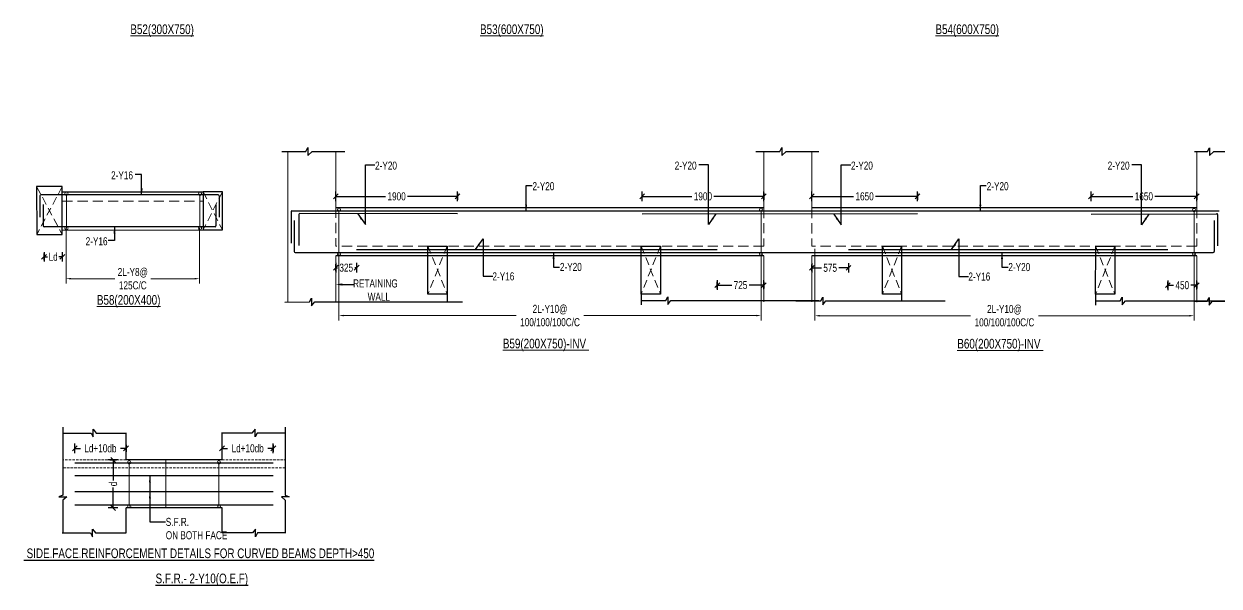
# Model space of a CAD drawing. Header units: millimetres. Extents: x 39642 to 123571, y 2620 to 56435.
# Drawn here: x 87158 to 105822, y 33098 to 41879 of the extents above; entities that cross this region are included whole.
import ezdxf

# ---------------------------------------------------------------- set-up
doc = ezdxf.new("R2010")
doc.units = ezdxf.units.MM
for name, pattern in [('CONTINOUS', [0]), ('CONTINU', [0]), ('HIDDEN', [9.525, 6.35, -3.175])]:
    doc.linetypes.add(name, pattern=pattern)
for name, color, linetype in [('-S-ARROW', 253, 'Continuous'), ('-S-BMNO', 1, 'Continuous'), ('-S-DIM', 251, 'Continuous'), ('-S-MISC', 8, 'Continuous'), ('-STR-BEAM', 7, 'CONTINU'), ('-STR-REINF', 3, 'Continuous'), ('-STR-TEXT', 6, 'Continuous'), ('COL', 5, 'Continuous'), ('cut lines', 8, 'Continuous'), ('rein', 3, 'Continuous'), ('S- Structural', 5, 'Continuous')]:
    doc.layers.add(name, color=color, linetype=linetype)
for name, color, linetype, lineweight in [('-S-STIRUP', 11, 'Continuous', 9), ('-STR-COLUMN', 5, 'HIDDEN', 13), ('-STR-RF-DIM', 252, 'CONTINOUS', 20), ('Elevation-1', 41, 'Continuous', 20), ('S-BEAM-IDEN', 2, 'Continuous', 9), ('SEC TEXT', 9, 'Continuous', 18), ('SLAB LINE', 254, 'HIDDEN', 20)]:
    doc.layers.add(name, color=color, linetype=linetype, lineweight=lineweight)
doc.styles.add('BEAM-LS', font='romans.shx', dxfattribs={"width": 0.8})
doc.styles.add('EL', font='swisscl.ttf')
doc.styles.add('SOBHA', font='swisscl.ttf')
doc.styles.add('sobha.sed', font='swisscl.ttf')
doc.dimstyles.new('S-50', dxfattribs={"dimscale": 50, "dimtxt": 2.5, "dimasz": 1.25, "dimexe": 1, "dimexo": 1, "dimgap": 0.5, "dimtad": 1, "dimdec": 0, "dimrnd": 0.0005, "dimzin": 0, "dimdsep": 46, "dimtxsty": 'EL', "dimblk": 'ARCHTICK', "dimcen": 0.09, "dimdle": 1.5, "dimclrd": 251, "dimclre": 251, "dimclrt": 6, "dimadec": 0, "dimazin": 0, "dimtfac": 1, "dimtdec": 0, "dimtofl": 0, "dimtmove": 0, "dimatfit": 3, "dimfxl": 2, "dimtolj": 1, "dimtzin": 0, "dimlwd": -1, "dimlwe": -1, "dimarcsym": 0})
doc.dimstyles.new('S-DIM50', dxfattribs={"dimscale": 50, "dimtxt": 2.5, "dimasz": 1.5, "dimexe": 1.5, "dimexo": 1, "dimgap": 0.5, "dimtad": 0, "dimdec": 0, "dimzin": 0, "dimdsep": 46, "dimtxsty": 'SOBHA', "dimcen": 0.09, "dimclrd": 256, "dimclre": 256, "dimclrt": 6, "dimadec": 5, "dimazin": 0, "dimtfac": 1, "dimtdec": 0, "dimtofl": 0, "dimtmove": 0, "dimatfit": 3, "dimfxl": 0.18, "dimtolj": 1, "dimtzin": 0, "dimlwd": -1, "dimlwe": -1, "dimarcsym": 0})
doc.dimstyles.new('STIRUP', dxfattribs={"dimscale": 50, "dimtxt": 2.5, "dimasz": 2.2, "dimexe": 0, "dimexo": 0, "dimgap": 0.5, "dimtad": 0, "dimdec": 0, "dimzin": 0, "dimdsep": 46, "dimtxsty": 'BEAM-LS', "dimblk": 'DOTSMALL', "dimcen": 0.09, "dimclrd": 256, "dimclre": 256, "dimclrt": 256, "dimadec": 5, "dimazin": 0, "dimtfac": 1, "dimtdec": 0, "dimtofl": 0, "dimtmove": 0, "dimatfit": 3, "dimldrblk": 'DOTSMALL', "dimfxl": 0, "dimfxlon": 1, "dimtolj": 1, "dimtzin": 0, "dimlwd": -1, "dimlwe": -1, "dimarcsym": 0})

# ---------------------------------------------------------------- blocks, each defined once
blk = doc.blocks.new('_DotSmall')
at = {"color": 0, "linetype": 'ByBlock', "const_width": 0.5}
blk.add_lwpolyline([(-0.0625, 0, 1), (0.0625, 0, 1)], format="xyb", close=True, dxfattribs=at)
blk = doc.blocks.new('*D305')
at = {"layer": '-S-STIRUP', "ltscale": 100, "transparency": 16777216}
blk.add_line((87822, 38689), (87822, 39226), dxfattribs=at)
at = {"layer": '-S-STIRUP', "linetype": 'CONTINU', "ltscale": 100, "transparency": 16777216, "xscale": 100, "yscale": 100, "zscale": 100}
for p, rotation in [((87822, 39226), 90), ((87822, 38689), 270)]:
    blk.add_blockref('_DotSmall', p, dxfattribs=dict(at, rotation=rotation))
blk = doc.blocks.new('*D306')
at = {"layer": '-S-STIRUP', "ltscale": 100, "transparency": 16777216}
blk.add_line((89907, 38689), (89907, 39226), dxfattribs=at)
at = {"layer": '-S-STIRUP', "linetype": 'CONTINU', "ltscale": 100, "transparency": 16777216, "xscale": 100, "yscale": 100, "zscale": 100}
for p, rotation in [((89907, 39226), 90), ((89907, 38689), 270)]:
    blk.add_blockref('_DotSmall', p, dxfattribs=dict(at, rotation=rotation))
blk = doc.blocks.new('_ArchTick')
at = {"color": 0, "linetype": 'ByBlock', "const_width": 0.15}
blk.add_lwpolyline([(-0.5, -0.5), (0.5, 0.5)], dxfattribs=at)
blk = doc.blocks.new('*D307')
at = {"layer": '-STR-RF-DIM', "transparency": 16777216}
for p, q in [((87816, 38689), (87816, 37824)), ((89900, 38689), (89900, 37824)), ((87891, 37899), (88577, 37899)), ((89825, 37899), (89140, 37899))]:
    blk.add_line(p, q, dxfattribs=at)
for points in [[(87891, 37912), (87891, 37887), (87816, 37899)], [(89825, 37912), (89825, 37887), (89900, 37899)]]:
    blk.add_solid(points, dxfattribs=at)
at = {"layer": '-STR-RF-DIM', "color": 6, "transparency": 16777216, "insert": (88858, 37899), "char_height": 125, "attachment_point": 5, "style": 'SOBHA'}
blk.add_mtext('\\A1;2L-Y8@\\P125C/C', dxfattribs=at)
blk = doc.blocks.new('_Oblique')
at = {"color": 0, "linetype": 'ByBlock', "lineweight": -2}
for p, q in [((-0.5, -0.5), (0.5, 0.5)), ((0, 0.71), (0, -0.71))]:
    blk.add_line(p, q, dxfattribs=at)
blk = doc.blocks.new('*D308')
at = {"layer": '-S-DIM', "transparency": 16777216}
for p, q in [((87472, 38316), (87472, 38166)), ((87757, 38316), (87757, 38166)), ((87472, 38241), (87527, 38241)), ((87757, 38241), (87702, 38241))]:
    blk.add_line(p, q, dxfattribs=at)
at = {"layer": '-S-DIM', "transparency": 16777216, "xscale": 75, "yscale": 75, "zscale": 75, "rotation": 180}
blk.add_blockref('_Oblique', (87472, 38241), dxfattribs=at)
at = {"layer": '-S-DIM', "transparency": 16777216, "xscale": 75, "yscale": 75, "zscale": 75}
blk.add_blockref('_Oblique', (87757, 38241), dxfattribs=at)
at = {"layer": '-S-DIM', "color": 6, "transparency": 16777216, "insert": (87614, 38241), "char_height": 125, "width": 381.83, "attachment_point": 5, "style": 'SOBHA'}
blk.add_mtext('\\A1;Ld', dxfattribs=at)
blk = doc.blocks.new('*D309')
at = {"layer": '-S-STIRUP', "ltscale": 100, "transparency": 16777216}
blk.add_line((98669, 38288), (98669, 38975), dxfattribs=at)
at = {"layer": '-S-STIRUP', "linetype": 'CONTINU', "ltscale": 100, "transparency": 16777216, "xscale": 100, "yscale": 100, "zscale": 100}
for p, rotation in [((98669, 38975), 90), ((98669, 38288), 270)]:
    blk.add_blockref('_DotSmall', p, dxfattribs=dict(at, rotation=rotation))
blk = doc.blocks.new('*D310')
at = {"layer": '-S-STIRUP', "ltscale": 100, "transparency": 16777216}
blk.add_line((92078, 38288), (92078, 38975), dxfattribs=at)
at = {"layer": '-S-STIRUP', "linetype": 'CONTINU', "ltscale": 100, "transparency": 16777216, "xscale": 100, "yscale": 100, "zscale": 100}
for p, rotation in [((92078, 38975), 90), ((92078, 38288), 270)]:
    blk.add_blockref('_DotSmall', p, dxfattribs=dict(at, rotation=rotation))
blk = doc.blocks.new('*D311')
at = {"layer": '-STR-RF-DIM', "transparency": 16777216}
for p, q in [((92078, 38369), (92078, 37248)), ((98669, 38324), (98669, 37248)), ((92153, 37323), (94844, 37323)), ((98594, 37323), (95903, 37323))]:
    blk.add_line(p, q, dxfattribs=at)
for points in [[(92153, 37336), (92153, 37311), (92078, 37323)], [(98594, 37336), (98594, 37311), (98669, 37323)]]:
    blk.add_solid(points, dxfattribs=at)
at = {"layer": '-STR-RF-DIM', "color": 6, "transparency": 16777216, "insert": (95374, 37323), "char_height": 125, "attachment_point": 5, "style": 'SOBHA'}
blk.add_mtext('\\A1;2L-Y10@\\P100/100/100C/C', dxfattribs=at)
blk = doc.blocks.new('*D312')
at = {"layer": '-S-DIM', "transparency": 16777216}
for p, q in [((92028, 39110), (92028, 39260)), ((93928, 39110), (93928, 39260)), ((92028, 39185), (92806, 39185)), ((93928, 39185), (93150, 39185))]:
    blk.add_line(p, q, dxfattribs=at)
at = {"layer": '-S-DIM', "transparency": 16777216, "xscale": 75, "yscale": 75, "zscale": 75, "rotation": 180}
blk.add_blockref('_Oblique', (92028, 39185), dxfattribs=at)
at = {"layer": '-S-DIM', "transparency": 16777216, "xscale": 75, "yscale": 75, "zscale": 75}
blk.add_blockref('_Oblique', (93928, 39185), dxfattribs=at)
at = {"layer": '-S-DIM', "color": 6, "transparency": 16777216, "insert": (92978, 39185), "char_height": 125, "attachment_point": 5, "style": 'SOBHA'}
blk.add_mtext('\\A1;1900', dxfattribs=at)
blk = doc.blocks.new('*D313')
at = {"layer": '-S-DIM', "transparency": 16777216}
for p, q in [((96811, 39110), (96811, 39260)), ((98711, 39110), (98711, 39260)), ((96811, 39185), (97589, 39185)), ((98711, 39185), (97933, 39185))]:
    blk.add_line(p, q, dxfattribs=at)
at = {"layer": '-S-DIM', "transparency": 16777216, "xscale": 75, "yscale": 75, "zscale": 75, "rotation": 180}
blk.add_blockref('_Oblique', (96811, 39185), dxfattribs=at)
at = {"layer": '-S-DIM', "transparency": 16777216, "xscale": 75, "yscale": 75, "zscale": 75}
blk.add_blockref('_Oblique', (98711, 39185), dxfattribs=at)
at = {"layer": '-S-DIM', "color": 6, "transparency": 16777216, "insert": (97761, 39185), "char_height": 125, "attachment_point": 5, "style": 'SOBHA'}
blk.add_mtext('\\A1;1900', dxfattribs=at)
blk = doc.blocks.new('*D314')
at = {"layer": '-S-DIM', "transparency": 16777216}
for p, q in [((97986, 37874), (97986, 37724)), ((97986, 37799), (98214, 37799)), ((98711, 37799), (98482, 37799)), ((98711, 37734), (98711, 37874))]:
    blk.add_line(p, q, dxfattribs=at)
at = {"layer": '-S-DIM', "transparency": 16777216, "xscale": 75, "yscale": 75, "zscale": 75, "rotation": 180}
blk.add_blockref('_Oblique', (97986, 37799), dxfattribs=at)
at = {"layer": '-S-DIM', "transparency": 16777216, "xscale": 75, "yscale": 75, "zscale": 75}
blk.add_blockref('_Oblique', (98711, 37799), dxfattribs=at)
at = {"layer": '-S-DIM', "color": 6, "transparency": 16777216, "insert": (98348, 37799), "char_height": 125, "attachment_point": 5, "style": 'SOBHA'}
blk.add_mtext('\\A1;725', dxfattribs=at)
blk = doc.blocks.new('*D284')
at = {"layer": '-S-DIM', "transparency": 16777216}
for p, q in [((92028, 38146), (92028, 37996)), ((92353, 38146), (92353, 37996)), ((92028, 38071), (92057, 38071)), ((92353, 38071), (92325, 38071))]:
    blk.add_line(p, q, dxfattribs=at)
at = {"layer": '-S-DIM', "transparency": 16777216, "xscale": 75, "yscale": 75, "zscale": 75, "rotation": 180}
blk.add_blockref('_Oblique', (92028, 38071), dxfattribs=at)
at = {"layer": '-S-DIM', "transparency": 16777216, "xscale": 75, "yscale": 75, "zscale": 75}
blk.add_blockref('_Oblique', (92353, 38071), dxfattribs=at)
at = {"layer": '-S-DIM', "color": 6, "transparency": 16777216, "insert": (92191, 38071), "char_height": 125, "attachment_point": 5, "style": 'SOBHA'}
blk.add_mtext('\\A1;325', dxfattribs=at)
blk = doc.blocks.new('*D285')
at = {"layer": '-S-STIRUP', "ltscale": 100, "transparency": 16777216}
blk.add_line((105430, 38286), (105430, 38972), dxfattribs=at)
at = {"layer": '-S-STIRUP', "linetype": 'CONTINU', "ltscale": 100, "transparency": 16777216, "xscale": 100, "yscale": 100, "zscale": 100}
for p, rotation in [((105430, 38972), 90), ((105430, 38286), 270)]:
    blk.add_blockref('_DotSmall', p, dxfattribs=dict(at, rotation=rotation))
blk = doc.blocks.new('*D286')
at = {"layer": '-STR-RF-DIM', "transparency": 16777216}
for p, q in [((99510, 38367), (99510, 37246)), ((105430, 38321), (105430, 37246)), ((99585, 37321), (101941, 37321)), ((105355, 37321), (103000, 37321))]:
    blk.add_line(p, q, dxfattribs=at)
for points in [[(99585, 37333), (99585, 37308), (99510, 37321)], [(105355, 37333), (105355, 37308), (105430, 37321)]]:
    blk.add_solid(points, dxfattribs=at)
at = {"layer": '-STR-RF-DIM', "color": 6, "transparency": 16777216, "insert": (102470, 37321), "char_height": 125, "attachment_point": 5, "style": 'SOBHA'}
blk.add_mtext('\\A1;2L-Y10@\\P100/100/100C/C', dxfattribs=at)
blk = doc.blocks.new('*D287')
at = {"layer": '-S-DIM', "transparency": 16777216}
for p, q in [((99461, 39110), (99461, 39260)), ((101111, 39110), (101111, 39260)), ((99461, 39185), (100114, 39185)), ((101111, 39185), (100458, 39185))]:
    blk.add_line(p, q, dxfattribs=at)
at = {"layer": '-S-DIM', "transparency": 16777216, "xscale": 75, "yscale": 75, "zscale": 75, "rotation": 180}
blk.add_blockref('_Oblique', (99461, 39185), dxfattribs=at)
at = {"layer": '-S-DIM', "transparency": 16777216, "xscale": 75, "yscale": 75, "zscale": 75}
blk.add_blockref('_Oblique', (101111, 39185), dxfattribs=at)
at = {"layer": '-S-DIM', "color": 6, "transparency": 16777216, "insert": (100286, 39185), "char_height": 125, "attachment_point": 5, "style": 'SOBHA'}
blk.add_mtext('\\A1;1650', dxfattribs=at)
blk = doc.blocks.new('*D288')
at = {"layer": '-S-DIM', "transparency": 16777216}
for p, q in [((103822, 39110), (103822, 39260)), ((105472, 39110), (105472, 39260)), ((103822, 39185), (104475, 39185)), ((105472, 39185), (104819, 39185))]:
    blk.add_line(p, q, dxfattribs=at)
at = {"layer": '-S-DIM', "transparency": 16777216, "xscale": 75, "yscale": 75, "zscale": 75, "rotation": 180}
blk.add_blockref('_Oblique', (103822, 39185), dxfattribs=at)
at = {"layer": '-S-DIM', "transparency": 16777216, "xscale": 75, "yscale": 75, "zscale": 75}
blk.add_blockref('_Oblique', (105472, 39185), dxfattribs=at)
at = {"layer": '-S-DIM', "color": 6, "transparency": 16777216, "insert": (104647, 39185), "char_height": 125, "attachment_point": 5, "style": 'SOBHA'}
blk.add_mtext('\\A1;1650', dxfattribs=at)
blk = doc.blocks.new('*D289')
at = {"layer": '-S-DIM', "transparency": 16777216}
for p, q in [((105022, 37872), (105022, 37722)), ((105022, 37797), (105112, 37797)), ((105472, 37797), (105382, 37797)), ((105472, 37732), (105472, 37872))]:
    blk.add_line(p, q, dxfattribs=at)
at = {"layer": '-S-DIM', "transparency": 16777216, "xscale": 75, "yscale": 75, "zscale": 75, "rotation": 180}
blk.add_blockref('_Oblique', (105022, 37797), dxfattribs=at)
at = {"layer": '-S-DIM', "transparency": 16777216, "xscale": 75, "yscale": 75, "zscale": 75}
blk.add_blockref('_Oblique', (105472, 37797), dxfattribs=at)
at = {"layer": '-S-DIM', "color": 6, "transparency": 16777216, "insert": (105247, 37797), "char_height": 125, "attachment_point": 5, "style": 'SOBHA'}
blk.add_mtext('\\A1;450', dxfattribs=at)
blk = doc.blocks.new('*D290')
at = {"layer": '-S-DIM', "transparency": 16777216}
for p, q in [((99461, 38144), (99461, 37994)), ((100036, 38144), (100036, 37994)), ((99461, 38069), (99614, 38069)), ((100036, 38069), (99882, 38069))]:
    blk.add_line(p, q, dxfattribs=at)
at = {"layer": '-S-DIM', "transparency": 16777216, "xscale": 75, "yscale": 75, "zscale": 75, "rotation": 180}
blk.add_blockref('_Oblique', (99461, 38069), dxfattribs=at)
at = {"layer": '-S-DIM', "transparency": 16777216, "xscale": 75, "yscale": 75, "zscale": 75}
blk.add_blockref('_Oblique', (100036, 38069), dxfattribs=at)
at = {"layer": '-S-DIM', "color": 6, "transparency": 16777216, "insert": (99748, 38069), "char_height": 125, "attachment_point": 5, "style": 'SOBHA'}
blk.add_mtext('\\A1;575', dxfattribs=at)
blk = doc.blocks.new('A$Cd5a942ff')
at = {"layer": '-S-ARROW'}
blk.add_lwpolyline([(187, 0), (0, 0), (0, 0)], dxfattribs=at)
blk.add_solid([(187, -17), (287, 0), (187, 17)], dxfattribs=at)
blk = doc.blocks.new('*D321')
at = {"layer": '-S-STIRUP', "ltscale": 100, "transparency": 16777216}
blk.add_line((88802, 34343), (88802, 35031), dxfattribs=at)
at = {"layer": '-S-STIRUP', "linetype": 'CONTINU', "ltscale": 100, "transparency": 16777216, "xscale": 100, "yscale": 100, "zscale": 100}
for p, rotation in [((88802, 35031), 90), ((88802, 34343), 270)]:
    blk.add_blockref('_DotSmall', p, dxfattribs=dict(at, rotation=rotation))
blk = doc.blocks.new('*D322')
at = {"layer": '-S-STIRUP', "ltscale": 100, "transparency": 16777216}
blk.add_line((90202, 34343), (90202, 35031), dxfattribs=at)
at = {"layer": '-S-STIRUP', "linetype": 'CONTINU', "ltscale": 100, "transparency": 16777216, "xscale": 100, "yscale": 100, "zscale": 100}
for p, rotation in [((90202, 35031), 90), ((90202, 34343), 270)]:
    blk.add_blockref('_DotSmall', p, dxfattribs=dict(at, rotation=rotation))
blk = doc.blocks.new('*D323')
at = {"layer": '-S-DIM', "transparency": 16777216}
for p, q in [((87952, 35174), (87952, 35324)), ((88752, 35174), (88752, 35324)), ((87952, 35249), (88039, 35249)), ((88752, 35249), (88666, 35249))]:
    blk.add_line(p, q, dxfattribs=at)
at = {"layer": '-S-DIM', "transparency": 16777216, "xscale": 75, "yscale": 75, "zscale": 75, "rotation": 180}
blk.add_blockref('_Oblique', (87952, 35249), dxfattribs=at)
at = {"layer": '-S-DIM', "transparency": 16777216, "xscale": 75, "yscale": 75, "zscale": 75}
blk.add_blockref('_Oblique', (88752, 35249), dxfattribs=at)
at = {"layer": '-S-DIM', "color": 6, "transparency": 16777216, "insert": (88352, 35249), "char_height": 125, "attachment_point": 5, "style": 'SOBHA'}
blk.add_mtext('\\A1;Ld+10db', dxfattribs=at)
blk = doc.blocks.new('*D324')
at = {"layer": '-S-DIM', "transparency": 16777216}
for p, q in [((90252, 35174), (90252, 35324)), ((91052, 35174), (91052, 35324)), ((90252, 35249), (90338, 35249)), ((91052, 35249), (90966, 35249))]:
    blk.add_line(p, q, dxfattribs=at)
at = {"layer": '-S-DIM', "transparency": 16777216, "xscale": 75, "yscale": 75, "zscale": 75, "rotation": 180}
blk.add_blockref('_Oblique', (90252, 35249), dxfattribs=at)
at = {"layer": '-S-DIM', "transparency": 16777216, "xscale": 75, "yscale": 75, "zscale": 75}
blk.add_blockref('_Oblique', (91052, 35249), dxfattribs=at)
at = {"layer": '-S-DIM', "color": 6, "transparency": 16777216, "insert": (90652, 35249), "char_height": 125, "attachment_point": 5, "style": 'SOBHA'}
blk.add_mtext('\\A1;Ld+10db', dxfattribs=at)
blk = doc.blocks.new('*D325')
at = {"layer": '-S-DIM', "transparency": 16777216}
for p, q in [((88626, 35068), (88476, 35068)), ((88551, 35068), (88551, 34747)), ((88551, 34318), (88551, 34640)), ((88626, 34318), (88476, 34318))]:
    blk.add_line(p, q, dxfattribs=at)
at = {"layer": '-S-DIM', "transparency": 16777216, "xscale": 75, "yscale": 75, "zscale": 75}
for p, rotation in [((88551, 35068), 90), ((88551, 34318), 270)]:
    blk.add_blockref('_Oblique', p, dxfattribs=dict(at, rotation=rotation))
at = {"layer": '-S-DIM', "color": 6, "transparency": 16777216, "insert": (88551, 34693), "char_height": 125, "attachment_point": 5, "rotation": 90, "style": 'SOBHA'}
blk.add_mtext('\\A1;d', dxfattribs=at)

msp = doc.modelspace()

# ---------------------------------------------------------------- linework, layer by layer
at = {"layer": '-S-MISC', "linetype": 'ByBlock', "ltscale": 1000, "elevation": 0}
for points in [[(91186.6, 39886.7), (91559.4, 39886.7), (91590.3, 39946.3), (91590.3, 39826.2), (91660.7, 39886.7), (92171.7, 39886.7)], [(98587.7, 39886.7), (98960.5, 39886.7), (98991.4, 39946.3), (98991.4, 39826.2), (99061.8, 39886.7), (99572.8, 39886.7)], [(105439.7, 39884.5), (105640.1, 39884.5), (105671, 39944.2), (105671, 39824), (105741.3, 39884.5), (105923.5, 39884.5)], [(91231.1, 37534.8), (91619.2, 37536.7), (91650.1, 37596.3), (91650.1, 37476.2), (91700, 37536.7), (94006.6, 37536.7)], [(96793.7, 37556.7), (97181.9, 37558.6), (97212.7, 37618.2), (97212.7, 37498.1), (97262.6, 37558.6), (99569.2, 37558.6)], [(99214.1, 37551), (99602.2, 37552.9), (99633.1, 37612.5), (99633.1, 37492.4), (99683, 37552.9), (101543.7, 37552.9)], [(103890.5, 37551), (104278.7, 37552.9), (104309.6, 37612.5), (104309.6, 37492.4), (104359.4, 37552.9), (106220.2, 37552.9)], [(105430.3, 37547.1), (105636.1, 37547.7), (105666.9, 37607.3), (105666.9, 37487.2), (105716.8, 37547.7), (105932.1, 37547.7)]]:
    msp.add_lwpolyline(points, dxfattribs=at)
at = {"layer": '-S-MISC', "linetype": 'ByBlock', "ltscale": 1000}
for points in [[(91239.4, 35486.7), (90798.1, 35486.7), (90767.2, 35427), (90767.2, 35547.2), (90717.3, 35486.7), (90242.8, 35486.7)], [(91239.4, 35580.7), (91239.4, 34520.6), (91299, 34489.7), (91178.9, 34489.7), (91239.4, 34439.9), (91239.4, 33928.1)], [(91248.7, 33928.1), (90807.4, 33928.1), (90776.5, 33868.4), (90776.5, 33988.6), (90726.6, 33928.1), (90252.1, 33928.1)]]:
    msp.add_lwpolyline(points, dxfattribs=at)
at = {"layer": '-STR-BEAM'}
for p, q in [((87756.8, 39258.7, 0), (89956.7, 39258.7, 0)), ((98710.6, 39007.6, 0), (92028.4, 39007.6, 0)), ((105472.2, 39005.5, 0), (99460.6, 39005.5, 0)), ((87756.8, 38658.7, 0), (89957, 38661.1, 0)), ((98710.6, 38257.6, 0), (92028.4, 38257.6, 0)), ((105472.2, 38255.5, 0), (99460.6, 38255.5, 0))]:
    msp.add_line(p, q, dxfattribs=at)
at = {"layer": '-STR-BEAM', "linetype": 'ByBlock', "ltscale": 1000}
for p, q in [((90252.1, 35068.5), (88752.3, 35068.5)), ((90252.1, 34318.5), (88752.3, 34318.5))]:
    msp.add_line(p, q, dxfattribs=at)
at = {"layer": '-STR-BEAM', "elevation": 0}
for points in [[(87756.8, 39338.7), (87356.8, 39338.5), (87357.4, 38588.5), (87757.4, 38588.7), (87756.8, 39338.7)], [(90256.7, 39258.7), (89956.4, 39258.7), (89957, 38661.1), (90257.3, 38661.1), (90256.7, 39258.7)], [(93467.5, 38408.5), (93767.8, 38408.3), (93767.2, 37658.2), (93466.9, 37658.4), (93467.5, 38408.5)], [(96797.5, 38408.5), (97097.8, 38408.3), (97097.2, 37658.2), (96796.9, 37658.4), (96797.5, 38408.5)], [(100564.3, 38406.4), (100864.6, 38406.2), (100864, 37656.1), (100563.7, 37656.3), (100564.3, 38406.4)], [(103894.3, 38406.4), (104194.6, 38406.2), (104194, 37656.1), (103893.7, 37656.3), (103894.3, 38406.4)]]:
    msp.add_lwpolyline(points, dxfattribs=at)
at = {"layer": '-STR-COLUMN', "linetype": 'Continuous', "ltscale": 10}
for p, q in [((91278.4, 39886.7, 0), (91278.4, 37536.7, 0)), ((92028.4, 39886.7, 0), (92028.4, 39007.6, 0)), ((98710.6, 39004.9, 0), (98710.6, 39886.7, 0)), ((99460.6, 39005.5, 0), (99460.6, 39886.7, 0)), ((105472.2, 39002.7, 0), (105472.2, 39884.5, 0)), ((92028.4, 38257.6, 0), (92028.4, 37536.7, 0)), ((98710.6, 38257.6, 0), (98710.6, 37536.7, 0)), ((99460.6, 37536.7, 0), (99460.6, 38255.5, 0)), ((105472.2, 38255.5, 0), (105472.2, 37534.5, 0))]:
    msp.add_line(p, q, dxfattribs=at)
at = {"layer": '-STR-REINF', "ltscale": 10}
for p, q in [((90191.8, 39208.7, 0), (87421.7, 39208.7, 0)), ((87406.8, 39193.7, 0), (87406.8, 38858, 0)), ((87457.2, 39059.4, 0), (87457.2, 38723.7, 0)), ((90156.8, 39059.4, 0), (90156.8, 38723.7, 0)), ((90206.8, 39193.7, 0), (90206.8, 38858, 0)), ((91329.1, 38942.6, 0), (91329.1, 38456.9, 0)), ((91344.1, 38957.6, 0), (105821.5, 38957.6, 0)), ((91452.8, 38902.1, 0), (91452.8, 38416.4, 0)), ((93928.8, 38910.5, 0), (91467.8, 38917.1, 0)), ((96810.2, 38910.5, 0), (101110.6, 38917.3, 0)), ((103821.8, 38908.4, 0), (105783.8, 38915, 0)), ((105798.7, 38900, 0), (105798.7, 38414.3, 0)), ((90141.8, 38708.7, 0), (87472.2, 38708.7, 0)), ((91379.1, 38808.2, 0), (91379.1, 38322.6, 0)), ((105746.6, 38808.2, 0), (105746.6, 38322.6, 0)), ((91394.1, 38307.6, 0), (105731.6, 38307.6, 0)), ((92353.4, 38357.5, 0), (97985.6, 38357.5, 0)), ((100035.6, 38355.4, 0), (105022.2, 38355.4, 0))]:
    msp.add_line(p, q, dxfattribs=at)
for centre, start, end in [((87421.8, 39193.7, 0), 90, 180), ((90191.8, 39193.7, 0), 0, 90), ((91344.1, 38942.6, 0), 90, 180), ((91467.8, 38902.1, 0), 90, 180), ((105783.7, 38900, 0), 0, 90), ((87472.2, 38723.7, 0), 180, 270), ((90141.8, 38723.7, 0), 270, 0), ((91394.1, 38322.6, 0), 180, 270), ((105731.6, 38322.6, 0), 270, 0)]:
    msp.add_arc(centre, 15, start, end, dxfattribs=at)
at = {"layer": 'COL', "linetype": 'Continuous', "ltscale": 10}
for p, q in [((88752.3, 35068.5), (88752.3, 35486.7)), ((90252.1, 35068.5), (90252.1, 35486.7)), ((88752.3, 33928.1), (88752.3, 34318.5)), ((90252.1, 33928.1), (90252.1, 34318.5))]:
    msp.add_line(p, q, dxfattribs=at)
at = {"layer": 'cut lines', "linetype": 'Continuous', "ltscale": 10}
for points in [[(87765, 35580.7), (87765, 34520.6), (87705.4, 34489.7), (87825.5, 34489.7), (87765, 34439.9), (87765, 33928.1)], [(87765, 35486.7), (88206.4, 35486.7), (88237.2, 35427), (88237.2, 35547.2), (88287.1, 35486.7), (88761.6, 35486.7)], [(87755.7, 33928.1), (88197, 33928.1), (88227.9, 33868.4), (88227.9, 33988.6), (88277.8, 33928.1), (88752.3, 33928.1)]]:
    msp.add_lwpolyline(points, dxfattribs=at)
at = {"layer": 'Elevation-1', "color": 6, "ltscale": 20}
msp.add_line((89374.9, 34318.5), (89374.9, 35068.5), dxfattribs=at)
at = {"layer": 'rein', "ltscale": 10}
for p, q in [((91052.1, 35018.5), (87952.3, 35018.5)), ((87952.3, 34368.5), (91052.1, 34368.5))]:
    msp.add_line(p, q, dxfattribs=at)
at = {"layer": 'rein', "color": 5, "ltscale": 10}
for p, q in [((91052.1, 34817.5), (87952.3, 34817.5)), ((91052.1, 34568.3), (87952.3, 34568.3))]:
    msp.add_line(p, q, dxfattribs=at)
at = {"layer": 'S- Structural', "ltscale": 20}
for p, q in [((93767.2, 37658.2, 0), (93767.2, 37536.7, 0)), ((96796.9, 37658.6, 0), (96796.9, 37491.8, 0)), ((100864.3, 37656.4, 0), (100864.3, 37557.4, 0)), ((103893.7, 37652.9, 0), (103893.7, 37486.1, 0))]:
    msp.add_line(p, q, dxfattribs=at)
at = {"layer": 'S-BEAM-IDEN', "color": 9, "linetype": 'HIDDEN', "ltscale": 20}
for p, q in [((87356.8, 39338.4, 0), (87757.4, 38588.7, 0)), ((87756.8, 39338.5, 0), (87357.4, 38588.5, 0)), ((89956.7, 39258.7, 0), (90257.3, 38661.1, 0)), ((90256.7, 39258.7, 0), (89957, 38661.1, 0)), ((93767.8, 38408.3, 0), (93466.9, 37658.6, 0)), ((93467.2, 38408.3, 0), (93767.5, 37658.5, 0)), ((97097.8, 38408.3, 0), (96796.9, 37658.6, 0)), ((96797.2, 38408.3, 0), (97097.5, 37658.5, 0)), ((100864.6, 38406.2, 0), (100563.7, 37656.5, 0)), ((100564, 38406.2, 0), (100864.3, 37656.4, 0)), ((104194.6, 38406.2, 0), (103893.7, 37656.5, 0)), ((103894, 38406.2, 0), (104194.3, 37656.4, 0))]:
    msp.add_line(p, q, dxfattribs=at)
at = {"layer": 'SLAB LINE', "linetype": 'HIDDEN', "ltscale": 25}
for p, q in [((87756.8, 39108.7, 0), (89956.5, 39108.7, 0)), ((89956.8, 39108.7, 0), (89957.6, 39108.7, 0)), ((92028.4, 39007.6, 0), (92028.4, 38407.6, 0)), ((98710.6, 39004.9, 0), (98710.6, 38407.6, 0)), ((99464.4, 39002.7, 0), (99464.4, 38405.5, 0)), ((105472.2, 39002.7, 0), (105472.2, 38405.5, 0)), ((98710.6, 38407.6, 0), (92028.4, 38407.6, 0)), ((105472.2, 38405.5, 0), (99460.6, 38405.5, 0))]:
    msp.add_line(p, q, dxfattribs=at)
at = {"layer": 'SLAB LINE', "ltscale": 6}
for p, q in [((88752.3, 35068.5), (87765, 35068.5)), ((91239.4, 34943.5), (87765, 34943.5)), ((90252.1, 35068.5), (91239.4, 35068.5))]:
    msp.add_line(p, q, dxfattribs=at)

# ---------------------------------------------------------------- block references
at = {"layer": 'Elevation-1', "color": 6, "ltscale": 20, "xscale": -1}
msp.add_blockref('A$Cd5a942ff', (92315.1, 37808.6, 0), dxfattribs=at)

# ---------------------------------------------------------------- texts
at = {"layer": '-S-BMNO', "style": 'sobha.sed'}
msp.add_text('%%U SIDE.FACE.REINFORCEMENT DETAILS FOR CURVED BEAMS DEPTH>450', height=150, dxfattribs=at).set_placement((87157.6, 33535.2))
at = {"layer": '-S-BMNO', "insert": (89213.9, 33292.8), "char_height": 150, "width": 3419.331, "attachment_point": 1, "style": 'sobha.sed'}
msp.add_mtext('{\\LS.F.R.- 2-Y10(O.E.F)}', dxfattribs=at)
at = {"layer": '-STR-TEXT', "color": 6, "char_height": 125, "style": 'SOBHA'}
for s, insert, attachment_point in [('\\A1;2-Y16', (88861, 39576.7, 0), 3), ('\\A1;2-Y20', (92641.4, 39601.6, 0), 7), ('\\A1;2-Y20', (97662.4, 39601.6, 0), 9), ('\\A1;2-Y20', (100073.6, 39601.6, 0), 7), ('\\A1;2-Y20', (104423.9, 39601.6, 0), 9), ('\\A1;2-Y20', (95099.7, 39406.6, 0), 1), ('\\A1;2-Y20', (102192.7, 39406.6, 0), 1), ('\\A1;S.F.R.\\PON BOTH FACE', (89373.1, 34163.2), 1)]:
    msp.add_mtext(s, dxfattribs=dict(at, insert=insert, attachment_point=attachment_point))
at = {"layer": '-STR-TEXT', "color": 6, "char_height": 125, "width": 281.386, "style": 'SOBHA'}
for s, insert, attachment_point in [('\\A1;2-Y16', (88463.8, 38420, 0), 9), ('\\A1;2-Y20', (95528, 38018.9, 0), 7), ('\\A1;2-Y20', (102530.7, 38016.7, 0), 7), ('\\A1;2-Y16', (94474.1, 37871.2, 178586.6), 7), ('\\A1;2-Y16', (101906.3, 37869.1, 178586.6), 7)]:
    msp.add_mtext(s, dxfattribs=dict(at, insert=insert, attachment_point=attachment_point))
at = {"layer": 'SEC TEXT', "color": 1, "linetype": 'ByBlock', "style": 'sobha.sed'}
for s, rotation, p in [('%%UB52(300X750)', 0.01072, (88820.1, 41720.8, 0)), ('%%UB53(600X750)', 0.01072, (94281, 41721, 0)), ('%%UB54(600X750)', 0.01072, (101392.5, 41721.2, 0)), ('%%UB58(200X400)', 0.01072, (88298, 37493, 0)), ('%%UB59(200X750)-INV ', 359.98928, (94637.2, 36811.2, 0)), ('%%UB60(200X750)-INV ', 359.98928, (101733.8, 36809.1, 0))]:
    msp.add_text(s, height=150, rotation=rotation, dxfattribs=at).set_placement(p)
at = {"layer": 'SEC TEXT', "color": 1, "linetype": 'ByBlock', "insert": (92389.3, 37887.8), "char_height": 125, "attachment_point": 1, "rotation": 359.98928, "style": 'sobha.sed'}
msp.add_mtext_dynamic_manual_height_columns('\\pxqc;RETAINING    WALL', width=515.248, gutter_width=1750, heights=[0], dxfattribs=at)

# ---------------------------------------------------------------- dimensions: what is measured, and where the dimension line sits
at = {"layer": '-S-DIM'}
for base, p1, p2, picture, middle in [((93928.3, 39184.6, 0), (92028.4, 39007.6, 0), (93928.3, 38894, 0), '*D312', (92978.4, 39184.6, 0)), ((101110.6, 39184.6, 0), (99460.6, 39005.5, 0), (101110.6, 38917.3, 0), '*D287', (100285.6, 39184.6, 0)), ((92353.4, 38070.7, 0), (92028.4, 38407.6, 0), (92353.4, 38357.5, 0), '*D284', (92190.9, 38070.7, 0)), ((97985.6, 37799.1, 0), (98710.6, 37734.1, 0), (97985.6, 38357.5, 0), '*D314', (98348.1, 37799.1, 0)), ((100035.6, 38068.6, 0), (99460.6, 38255.5, 0), (100035.6, 38355.4, 0), '*D290', (99748.1, 38068.6, 0)), ((105022.2, 37797, 0), (105472.2, 37732, 0), (105022.2, 38355.4, 0), '*D289', (105247.2, 37797, 0))]:
    dim = msp.add_linear_dim(base=base, p1=p1, p2=p2, dimstyle='S-DIM50', override={"dimscale": 1, "dimtxt": 125, "dimasz": 75, "dimexe": 75, "dimexo": 0, "dimgap": 25, "dimblk1": 'Oblique', "dimblk2": 'Oblique', "dimsah": 1, "dimcen": 4.5, "dimfxl": 75, "dimfxlon": 1}, dxfattribs=at)
    dim.commit()
    dim.dimension.update_dxf_attribs({"geometry": picture, "text_midpoint": middle})
for base, p1, p2, picture, middle in [((96810.7, 39184.6, 0), (98710.6, 39007.6, 0), (96810.7, 38894, 0), '*D313', (97760.6, 39184.6, 0)), ((103822.2, 39184.6, 0), (105472.2, 39005.5, 0), (103822.2, 38891.9, 0), '*D288', (104647.2, 39184.6, 0))]:
    dim = msp.add_linear_dim(base=base, p1=p1, p2=p2, angle=180, dimstyle='S-DIM50', override={"dimscale": 1, "dimtxt": 125, "dimasz": 75, "dimexe": 75, "dimexo": 0, "dimgap": 25, "dimblk1": 'Oblique', "dimblk2": 'Oblique', "dimsah": 1, "dimcen": 4.5, "dimfxl": 75, "dimfxlon": 1}, dxfattribs=at)
    dim.commit()
    dim.dimension.update_dxf_attribs({"geometry": picture, "text_midpoint": middle})
for base, p1, p2, angle, text, override, picture, middle in [((87472.2, 38241.1, 0), (87756.8, 38658.7, 0), (87472.2, 38708.7, 0), 180, 'Ld', {"dimscale": 1, "dimtxt": 125, "dimasz": 75, "dimexe": 75, "dimexo": 0, "dimgap": 25, "dimblk1": 'Oblique', "dimblk2": 'Oblique', "dimsah": 1, "dimcen": 4.5, "dimfxl": 75, "dimfxlon": 1}, '*D308', (87614.5, 38241.1, 0)), ((88551.3, 35068.5), (88752.3, 34318.5), (88752.3, 35068.5), 90, 'd', {"dimscale": 1, "dimtxt": 125, "dimasz": 75, "dimexe": 75, "dimexo": 0, "dimgap": 25, "dimblk1": 'Oblique', "dimblk2": 'Oblique', "dimsah": 1, "dimcen": 4.5, "dimtmove": 1, "dimfxl": 75, "dimfxlon": 1}, '*D325', (88551.3, 34693.5))]:
    dim = msp.add_linear_dim(base=base, p1=p1, p2=p2, angle=angle, text=text, dimstyle='S-DIM50', override=override, dxfattribs=at)
    dim.commit()
    dim.dimension.update_dxf_attribs({"geometry": picture, "text_midpoint": middle})
for base, p1, p2, picture, middle in [((87952.3, 35249.1), (88752.3, 35068.5), (87952.3, 35018.5), '*D323', (88352.3, 35249.1)), ((90252.1, 35249.1), (91052.1, 35068.5), (90252.1, 35018.5), '*D324', (90652.1, 35249.1))]:
    dim = msp.add_linear_dim(base=base, p1=p1, p2=p2, text='Ld+10db', dimstyle='S-DIM50', override={"dimscale": 1, "dimtxt": 125, "dimasz": 75, "dimexe": 75, "dimexo": 0, "dimgap": 25, "dimblk1": 'Oblique', "dimblk2": 'Oblique', "dimsah": 1, "dimcen": 4.5, "dimtmove": 1, "dimfxl": 75, "dimfxlon": 1}, dxfattribs=at)
    dim.commit()
    dim.dimension.update_dxf_attribs({"geometry": picture, "text_midpoint": middle})
at = {"layer": '-S-STIRUP', "linetype": 'CONTINU', "ltscale": 100}
for base, p1, p2, picture, middle in [((87822.4, 39225.7, 357279.2), (87822.4, 38689, 357279.2), (87822.4, 39225.7, 357279.2), '*D305', (87822.4, 38957.3, 357279.2)), ((89906.7, 39225.6, 0), (89906.7, 38688.9, 0), (89906.7, 39225.6, 0), '*D306', (89906.7, 38957.2, 0)), ((92078.3, 38974.6, 178586.6), (92078.3, 38287.9, 178586.6), (92078.3, 38974.6, 178586.6), '*D310', (92078.3, 38631.2, 178586.6)), ((98668.8, 38974.6, 178586.6), (98668.8, 38287.9, 178586.6), (98668.8, 38974.6, 178586.6), '*D309', (98668.8, 38631.2, 178586.6)), ((105430.4, 38972.5, 178586.6), (105430.4, 38285.7, 178586.6), (105430.4, 38972.5, 178586.6), '*D285', (105430.4, 38629.1, 178586.6)), ((88802.3, 35031.2), (88802.3, 34342.7), (88802.3, 35031.2), '*D321', (88802.3, 34687)), ((90202.1, 35031.2, 0), (90202.1, 34342.7, 0), (90202.1, 35031.2, 0), '*D322', (90202.1, 34687, 0))]:
    dim = msp.add_linear_dim(base=base, p1=p1, p2=p2, angle=90, text=' ', dimstyle='STIRUP', override={"dimasz": 2}, dxfattribs=at)
    dim.commit()
    dim.dimension.update_dxf_attribs({"geometry": picture, "text_midpoint": middle})
at = {"layer": '-STR-RF-DIM'}
dim = msp.add_linear_dim(base=(87816.1, 37899.3, 178586.6), p1=(89900.5, 38688.9, 0), p2=(87816.1, 38689, 357279.2), angle=180, text='2L-Y8@\\P125C/C', dimstyle='S-DIM50', override={"dimscale": 1, "dimtxt": 125, "dimasz": 75, "dimexe": 75, "dimexo": 0, "dimgap": 25, "dimsah": 1, "dimcen": 4.5, "dimfxl": 75}, dxfattribs=at)
dim.commit()
dim.dimension.update_dxf_attribs({"geometry": '*D307', "text_midpoint": (88858.3, 37899.3, 178586.6)})
for base, p1, p2, picture, middle in [((98668.8, 37323, 178586.6), (92078.3, 38368.8, 178586.6), (98668.8, 38323.6, 178586.6), '*D311', (95373.5, 37323, 178586.6)), ((105430.3, 37320.9, 178586.6), (99510.4, 38366.7, 178586.6), (105430.3, 38321.5, 178586.6), '*D286', (102470.4, 37320.9, 178586.6))]:
    dim = msp.add_linear_dim(base=base, p1=p1, p2=p2, text='2L-Y10@\\P100/100/100C/C', dimstyle='S-DIM50', override={"dimscale": 1, "dimtxt": 125, "dimasz": 75, "dimexe": 75, "dimexo": 0, "dimgap": 25, "dimsah": 1, "dimcen": 4.5, "dimfxl": 75}, dxfattribs=at)
    dim.commit()
    dim.dimension.update_dxf_attribs({"geometry": picture, "text_midpoint": middle})

# ---------------------------------------------------------------- leaders
at = {"layer": '-S-ARROW', "annotation_type": 0, "has_hookline": 1, "hookline_direction": 1}
for points, override, text_width in [([(92374.2, 38910.3, 178586.6), (92489.7, 38743.9, 178586.6), (92489.7, 39677.6, 178586.6), (92636.4, 39677.6, 178586.6)], {"dimasz": 2, "dimgap": 0.1, "dimtad": 0}, 353.5), ([(97964.8, 38910.3, 178586.6), (97849.3, 38743.9, 178586.6), (97849.3, 39677.6, 178586.6), (97697.9, 39677.6, 178586.6)], {"dimasz": 2, "dimgap": 0.1, "dimtad": 0}, 353.5), ([(99806.4, 38908.2, 178586.6), (99921.9, 38741.7, 178586.6), (99921.9, 39677.6, 178586.6), (100068.6, 39677.6, 178586.6)], {"dimasz": 2, "dimgap": 0.1, "dimtad": 0}, 353.5), ([(104726.4, 38908.2, 178586.6), (104610.9, 38741.7, 178586.6), (104610.9, 39677.6, 178586.6), (104459.5, 39677.6, 178586.6)], {"dimasz": 2, "dimgap": 0.1, "dimtad": 0}, 353.5), ([(95000.4, 38957.6, 0), (95000.4, 39357.6, 0), (95094.7, 39357.6, 0)], {"dimasz": 2, "dimgap": 0.1, "dimtad": 0}, 353.5), ([(102093.4, 38955.5, 0), (102093.4, 39357.6, 0), (102181.9, 39357.6, 0)], {"dimasz": 2, "dimgap": 0.1, "dimtad": 0}, 353.5), ([(95428.6, 38307.6, 0), (95428.6, 38081.4, 0), (95523, 38081.4, 0)], {"dimasz": 2, "dimgap": 0.1, "dimtad": 0}, 353.5), ([(102431.4, 38305.5, 0), (102431.4, 38079.2, 0), (102525.7, 38079.2, 0)], {"dimasz": 2, "dimgap": 0.1, "dimtad": 0}, 353.5), ([(89124.7, 34817.5), (89124.7, 34100.7), (89368.1, 34100.7)], {"dimasz": 2, "dimgap": 0.1, "dimtad": 0, "dimclrd": 256}, 916.4)]:
    msp.add_leader(points, dimstyle='S-50', override=override, dxfattribs=dict(at, text_width=text_width))
at = {"layer": '-S-ARROW'}
for points, override in [([(88996, 39208.7, 0), (88996, 39527.6, 0), (88897, 39527.6, 0)], {"dimasz": 2, "dimgap": 0.1, "dimtad": 0}), ([(94211.9, 38356.2, 178586.6), (94327.4, 38522.6, 178586.6), (94327.4, 37938.3, 178586.6), (94478.8, 37938.3, 178586.6)], {"dimasz": 2, "dimgap": 0.1, "dimtad": 0}), ([(101644.1, 38354.1, 178586.6), (101759.6, 38520.5, 178586.6), (101759.6, 37936.2, 178586.6), (101911, 37936.2, 178586.6)], {"dimasz": 2, "dimgap": 0.1, "dimtad": 0}), ([(89124.7, 34568.3), (89124.7, 34100.7), (89368.1, 34100.7)], {"dimasz": 2, "dimgap": 0.1, "dimtad": 0, "dimclrd": 256})]:
    msp.add_leader(points, dimstyle='S-50', override=override, dxfattribs=at)
at = {"layer": '-S-ARROW', "annotation_type": 0, "has_hookline": 1, "hookline_direction": 1, "text_width": 353.5, "horizontal_direction": (-1, 0, 0)}
msp.add_leader([(88572.5, 38708.7, 0), (88572.5, 38495.9, 0), (88473.5, 38495.9, 0)], dimstyle='S-50', override={"dimasz": 2, "dimgap": 0.1, "dimtad": 0}, dxfattribs=at)

doc.saveas('drawing.dxf')
